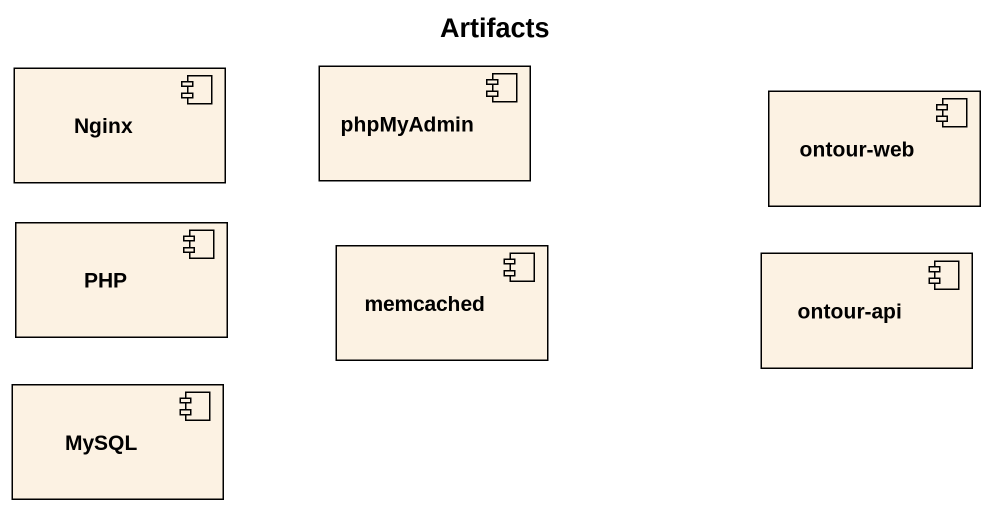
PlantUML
@startuml
title Artifacts
component Nginx
component phpMyAdmin
component "ontour-web" as ontour_web
component PHP
component memcached
component "ontour-api" as ontour_api
component MySQL
@enduml
